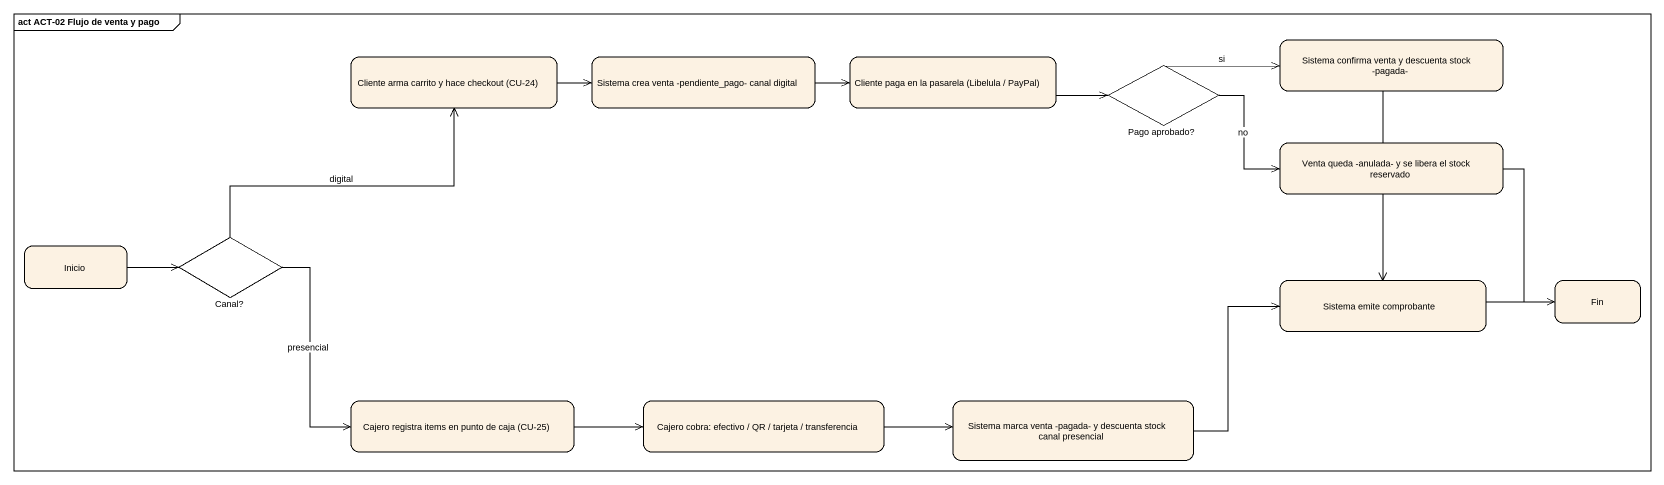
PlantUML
@startuml
mainframe act ACT-02 Flujo de venta y pago
hide empty description
state "Sistema confirma venta y descuenta stock -pagada-" as Sistema_confirma_venta_y
state "Cliente arma carrito y hace checkout (CU-24)" as Cliente_arma_carrito_y_hace
state "Sistema crea venta -pendiente_pago- canal digital" as Sistema_crea_venta
state "Cliente paga en la pasarela (Libelula / PayPal)" as Cliente_paga_en_la_pasarela
state "Pago aprobado?" as Pago_aprobado <<choice>>
state "Venta queda -anulada- y se libera el stock reservado" as Venta_queda_anulada_y_se
state Inicio
state "Canal?" as Canal <<choice>>
state "Sistema emite comprobante" as Sistema_emite_comprobante
state Fin
state "Cajero registra items en punto de caja (CU-25)" as Cajero_registra_items_en
state "Cajero cobra: efectivo / QR / tarjeta / transferencia" as Cajero_cobra_efectivo_QR
state "Sistema marca venta -pagada- y descuenta stock canal presencial" as Sistema_marca_venta_pagada
Sistema_confirma_venta_y --> Sistema_emite_comprobante
Cliente_arma_carrito_y_hace -right-> Sistema_crea_venta
Sistema_crea_venta -right-> Cliente_paga_en_la_pasarela
Cliente_paga_en_la_pasarela -right-> Pago_aprobado
Pago_aprobado -right-> Sistema_confirma_venta_y : si
Pago_aprobado -right-> Venta_queda_anulada_y_se : no
Venta_queda_anulada_y_se --> Fin
Inicio -right-> Canal
Canal -up-> Cliente_arma_carrito_y_hace : digital
Canal --> Cajero_registra_items_en : presencial
Sistema_emite_comprobante -right-> Fin
Cajero_registra_items_en -right-> Cajero_cobra_efectivo_QR
Cajero_cobra_efectivo_QR -right-> Sistema_marca_venta_pagada
Sistema_marca_venta_pagada -right-> Sistema_emite_comprobante
@enduml
